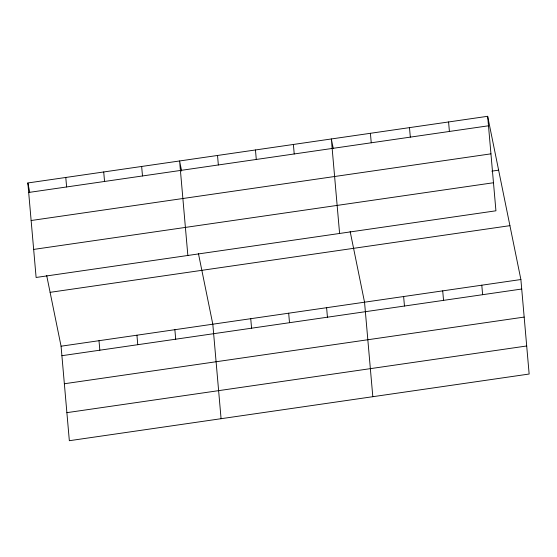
<?xml version="1.0" encoding="UTF-8"?>
<svg xmlns="http://www.w3.org/2000/svg" width="557" height="557" viewBox="0 0 557 557"><rect width="100%" height="100%" fill="white"/><g stroke="black" fill="none" stroke-linecap="round" stroke-linejoin="round"><path stroke-width="0.84" d="M487.66 116.295L495.932 210.797L36.114 277.47L27.85 182.968L487.66 116.295L520.886 279.53L529.15 374.032L69.34 440.705L61.068 346.203L46.684 275.52M28.679 192.464L488.496 125.791M31.136 220.516L490.947 153.843M491.831 171.145L498.626 170.163M33.664 249.418L493.474 182.745M50.109 292.334L509.92 225.662M61.068 346.203L520.886 279.53M61.897 355.7L521.714 289.027M64.354 383.752L524.165 317.079M66.882 412.653L526.699 345.981M333.211 148.225L331.324 138.965L339.596 233.467M350.158 231.51L364.543 302.2L372.814 396.702M181.645 171.069L179.591 160.966L187.855 255.468M198.424 253.519L212.809 324.202L221.073 418.704M27.85 182.968L29.737 192.228M481.798 285.198L482.627 294.695M448.58 121.962L449.408 131.459M442.711 290.865L443.546 300.355M409.492 127.63L410.328 137.126M403.63 296.533L404.459 306.023M370.412 133.297L371.241 142.794M326.611 307.701L327.439 317.191M293.393 144.465L294.221 153.962M288.679 313.201L289.508 322.698M255.461 149.965L256.29 159.462M250.741 318.701L251.569 328.198M217.522 155.466L218.351 164.963M174.87 329.702L175.706 339.199M141.652 166.466L142.488 175.963M136.938 335.203L137.767 344.699M103.72 171.967L104.549 181.464M99 340.703L99.835 350.2M65.782 177.467L66.617 186.964"/></g></svg>
